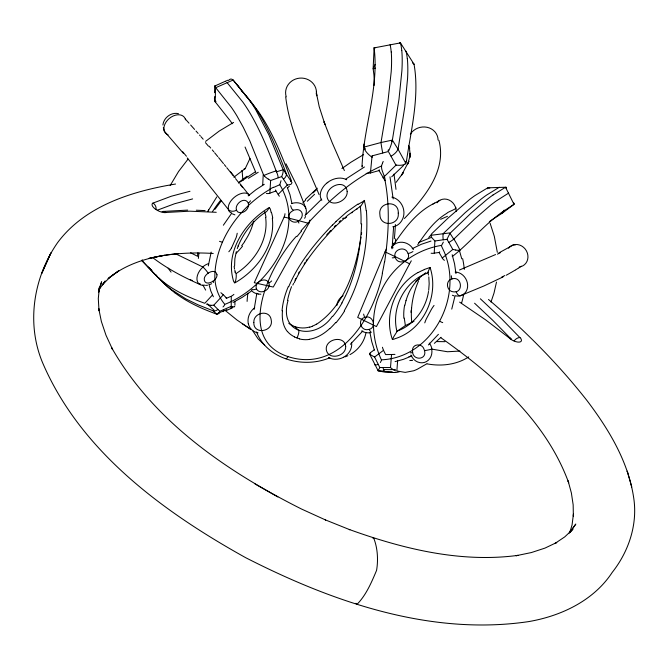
<?xml version="1.0" encoding="UTF-8"?>
<svg xmlns="http://www.w3.org/2000/svg" width="668" height="668" viewBox="0 0 668 668"><rect width="100%" height="100%" fill="white"/><g stroke="black" fill="none" stroke-linecap="round" stroke-linejoin="round"><path stroke-width="1" d="M218.987 312.891L219.83 311.288L231.22 306.345L231.287 296.191A5.377 2.63 -24.7 0 0 233.892 294.363M242.935 180.611L242.075 170.39L242.242 171.175M361.622 223.914C360.386 251.126 355.209 278.832 341.891 302.846M214.545 92.735L214.712 86.114L215.572 86.047M393.636 226.452L392.058 248.772M214.403 98.831L214.762 96.534M418.519 280.919C412.999 293.828 410.127 308.299 411.805 322.318M431.595 234.819L431.645 233.783L448.286 217.86L469.662 199.44A178.698 38.276 -56.3 0 1 475.073 195.499L487.707 187.842L505.534 187.24L514.009 204.333L501.777 212.324A179.492 35.095 -56.3 0 0 496.508 216.382C480.776 228.715 468.043 244.396 452.228 256.57M411.329 310.236L411.221 312.557L411.563 308.09M414.043 64.228L400.449 42.886L374.113 47.879L373.145 68.754L373.938 74.958A179.016 35.947 -69.7 0 1 374.088 85.471M262.691 185.119L263.25 174.189L249.832 140.906L243.302 127.321L236.864 115.773A188.418 109.059 -87.4 0 0 231.287 107.206L215.697 87.7L233.132 80.043L249.089 99.624A198.112 115.906 -87.4 0 1 255.694 109.661L268.87 134.852L282.831 168.887L292.041 182.698L290.914 184.376L287.265 185.086L278.18 194.396A5.578 0.576 66.6 0 0 279.449 196.142M492.984 195.023A189.628 38.861 -56.3 0 0 486.696 199.715L471.207 213.008L450.516 232.815L430.76 235.32L431.887 237.775L434.885 240.956L434.225 253.122A5.402 2.246 -20 0 1 431.11 253.205M227.053 82.54L242.977 102.246A193.979 113.092 -87.4 0 1 248.78 111.055C260.37 130.126 268.594 150.993 276.477 171.81L283.065 169.797A6.413 3.415 -76.2 0 1 282.531 174.415L281.671 176.602L270.632 180.519L269.847 193.161L275.917 190.998L278.18 194.396M397.627 360.745L396.859 370.974L405.217 372.385L413.717 370.757A189.487 38.385 -57.5 0 0 417.517 369.128L426.877 363.751M198.354 258.407L198.914 253.155M282.464 310.812C281.821 318.001 282.673 325.884 287.449 331.629M394.947 354.399L391.548 354.499L390.496 367.534L392.609 369.379M487.732 188.777L487.899 187.758L489.828 188.05M254.132 309.409L256.854 293.194M374.122 47.904C379.082 87.717 363.784 126.786 362.023 166.232M395.306 242.634L395.681 238.843M372.101 155.803L370.406 172.987L366.164 173.429M197.569 255.36L197.845 252.855M208.324 265.897L211.163 252.095M428.689 290.329L429.173 283.708L428.798 276.894M361.413 234.526L361.664 232.765M163.351 127.613L164.244 131.095L183.516 153.456M281.028 180.719L279.792 184.71L273.513 187.491M361.021 237.165C355.777 269.246 345.156 305.092 316.674 324.18M384.643 261.906C388.567 235.303 390.104 207.907 385.194 181.329C385.603 175.233 379.107 168.996 382.488 163.318M214.712 86.114L215.547 87.541L215.213 101.837L230.535 121.192A174.632 101.453 -87.4 0 1 232.239 123.722M237.207 233.241L236.864 235.036A27.338 21.226 79.4 0 1 236.071 237.783L231.554 247.87M405.777 163.276A8.601 3.841 75.3 0 0 406.294 162.215C410.862 130.652 419.763 96.835 414.043 64.253M428.522 291.457C425.883 308.783 414.076 324.907 397.41 331.011L405.376 325.592L413.985 321.333M405.793 163.318L398.053 149.223L404.741 107.314L407.572 78.448A202.304 43.387 -69.6 0 0 407.33 58.575M398.053 149.223L392.366 140.105L398.98 99.265L401.885 70.858A206.779 43.311 -69.6 0 0 401.777 50.451M385.027 180.711L379.048 170.574L379.199 169.722M364.711 148.162A7.974 3.123 43.8 0 1 364.16 147.043L380.994 142.526L388.041 100.626L391.197 71.793A202.863 41.441 -69.7 0 0 391.256 51.987M454.991 296.058L451.752 309.117M363.968 144.071L363.885 145.682A8.634 6.313 -16.5 0 0 364.219 147.035M404.908 305.276L405.96 300.667M362.014 167.042L362.256 165.714M496.491 282.08L494.011 293.068L490.988 302.045M162.917 125.016C163.602 117.76 171.309 111.865 178.473 113.677M288.058 300.441C278.072 334.768 315.371 341.173 332.347 316.298M382.463 273.346C374.848 313.409 343.477 368.586 294.63 358.39C231.52 344.713 268.745 265.747 296.433 236.28M365.964 332.739C364.269 341.983 358.182 350.141 349.957 354.641M253.723 221.417L253.498 222.386M392.091 141.441L391.74 142.768A13.034 3.023 -68.8 0 1 388.951 150.283L388.809 150.617M236.33 251.644L234.86 258.85L234.602 265.881M427.637 272.594L430.067 267.476L424.238 269.496M569.829 532.396L572.067 524.898L573.453 513.993L573.369 516.289L573.161 504.841L571.382 492.984L568.092 480.826L568.702 482.822C546.032 420.656 493.769 375.065 441.097 337.899M424.773 322.878L425.24 321.5A26.904 12.149 -48.9 0 1 426.401 318.753L431.461 309.276A26.186 11.849 -49.1 0 1 432.989 306.904L434.041 305.435M569.913 532.404L570.53 530.534L569.228 533.139M99.073 288.86L101.628 281.762L98.714 292.133L99.423 287.282L98.296 298.579L99.023 310.762L98.714 308.507L101.377 321.517L105.995 335.244L112.616 349.598L111.723 347.844C153.757 421.692 227.162 471.658 301.552 509.049L325.65 520.013L325.258 519.846L349.882 529.732L349.264 529.482C402.946 548.879 460.736 563.074 518.092 555.35L516.097 555.726L531.377 552.553L544.954 548.111L556.77 542.483L554.732 543.61L564.736 536.897L572.952 529.19L569.386 532.655L575.808 524.054L570.414 531.837M237.265 248.596L238.392 245.54L238.184 246.041C243.569 232.673 252.93 220.941 264.753 212.7M219.83 311.288L213.76 305.218L210.954 305.343M386.505 248.738A5.419 0.685 -64.3 0 0 385.01 251.903L357.689 317.409L376.418 326.577L409.601 263.835A5.436 0.434 -60.2 0 1 411.313 260.812M292.834 285.127L293.536 283.474M288.685 286.756C298.629 263.301 314.904 243.219 332.439 224.999M504.148 210.111L503.622 211.23M269.722 189.478C239.094 207.498 215.071 240.931 214.812 277.22C215.121 286.689 218.144 296.208 224.189 303.589C225.383 304.884 223.747 306.027 223.012 306.938M224.782 304.374C269.287 286.939 306.904 230.109 279.792 184.71M250.016 158.441L245.248 168.536L233.85 177.195M284.977 213.71A5.569 2.856 -80.6 0 1 284.134 217.075L254.274 282.706L273.262 287.056L308.816 223.446A5.503 3.056 -76 0 0 309.902 220.098M448.754 242.242L446.975 239.378L447.952 237.315A6.221 0.568 -63.4 0 1 450.057 233.366L453.739 239.211A5.494 0.601 -32.2 0 1 448.871 242.434L452.804 249.44L455.718 250.016M264.728 212.115C268.135 213.226 269.246 202.12 271.099 212.424M269.338 207.456C245.649 221.542 225.742 250.358 232.898 278.706C234.919 288.518 236.948 276.226 236.029 273.655M380.368 362.524C380.735 361.739 381.136 360.979 381.545 360.211C371.333 338.434 370.147 311.296 381.862 289.444C393.001 266.056 416.573 249.356 441.631 245.365C442.183 244.271 442.759 243.185 443.36 242.108M207.94 211.497L208.683 209.919L207.89 211.597M378.197 370.456L379.825 367.542L374.573 357.021L369.788 354.382L378.188 370.874L385.595 372.276L392.2 371.784M295.031 280.159L295.824 278.514M294.237 282.739C303.138 263.367 316.657 246.559 331.052 231.011M364.427 200.392L360.92 205.994L347.761 215.246L336.188 225.726M381.236 166.098C349.781 180.393 323.83 205.168 300.992 230.844M441.398 245.832L444.195 251.878A72.987 70.182 29.1 0 1 445.706 255.71M304.633 218.311L305.543 216.549M170.14 185.587L178.565 171.492L188.042 159.126M430.067 267.476C439.327 295.331 423.813 329.775 395.239 338.643C389.352 341.832 396.066 333.641 396.959 331.487M381.77 359.81C430.935 357.514 461.905 300.074 445.631 255.735M208.583 210.144L216.791 196.901M298.379 273.596L299.281 271.959M344.279 310.754C361.438 280.827 368.853 245.089 366.431 210.729M223.346 225.225L231.579 213.418M304.182 263.868L305.226 262.265M375.074 64.479L373.145 68.762L375.483 68.161M417.734 244.722C425.658 232.965 434.217 220.799 446.667 213.426C447.401 211.748 458.231 208.825 455.735 207.322M219.012 312.858L219.029 312.833A6.112 2.872 -85.1 0 1 216.849 314.244M306.245 260.737L307.288 259.209M244.68 241.674L241.674 245.724M392.325 246.534C403.581 229.734 415.947 212.165 434.684 203.105M374.147 47.57L375.474 47.754M214.904 209.393L221.584 200.492M99.039 289.603L105.235 281.003L102.287 284.91L109.969 277.237L118.996 270.59L108.057 278.648C127.772 262.307 153.515 255.794 178.565 253.598M396.149 182.322L403.213 172.736L401.468 175.35L408.933 161.213L407.814 163.977L410.269 154.909L409.776 157.648L410.185 153.264L410.252 155.844L409.384 147.311M438.417 334.309L428.405 344.947M362.808 330.994L350.374 344.296M521.349 266.206L520.873 266.641A11.573 10.429 58.1 0 0 527.328 252.938A11.573 10.429 58.1 0 0 513.517 244.847L498.796 252.947M142.61 259.91L141.958 260.654L141.683 260.244M228.823 251.761L229.85 250.517A28.098 21.777 79.2 0 0 231.554 247.861M428.747 237.449L431.127 234.794M326.769 234.785L327.236 234.268M213.76 305.218L223.337 294.772L226.661 298.212L230.702 296.45M327.696 233.758L328.631 232.731M399.406 43.078L400.032 42.593M212.357 295.097L204.8 303.289C190.48 298.112 176.319 291.891 164.186 282.539A199.69 119.681 -83.3 0 1 157.732 277.153L142.092 260.804L152.463 271.784M329.575 231.712L330.518 230.694M404.399 218.511C424.013 198.062 447.076 170.833 438.901 140.313M305.902 214.679L321.625 199.198M330.835 231.245L336.396 225.5M334.309 226.719L335.645 225.35M302.846 202.913L305.71 200.008M441.039 337.265L434.367 343.344M287.766 187.75L289.411 186.113M290.547 181.295L291.331 180.51C283.366 159.543 275.149 138.476 263.409 119.271A185.879 109.886 -87.4 0 0 257.806 110.813L247.586 97.845M434.225 253.122L439.085 252.479L439.728 251.836M453.739 239.211L474.873 218.795L490.629 205.168A185.353 37.375 -56.3 0 1 496.124 201.035L508.64 193.085M382.981 177.847L396.032 165.13M391.715 176.778L403.639 165.363M335.971 221.484L346.5 212.148L357.931 204.057M339.102 221.943L340.513 220.599M405.568 161.873L406.703 160.788M305.485 199.314L317.317 188.176M312.991 192.96L316.707 189.503M329.716 328.547C323.988 333.833 317.024 338.217 309.175 339.294M342.659 218.62L343.377 217.968M326.652 183.216C321.976 187.073 317.918 194.53 321.792 200.258M248.195 195.883L255.978 189.712L264.277 184.31M205.61 141.374L219.229 131.053L233.608 122.428M444.429 260.303A5.352 3.599 69.4 0 1 442.249 258.007L452.804 249.44M382.438 347.251A5.219 0.902 70.4 0 0 383.499 350.324L374.573 357.021M491.899 219.83L502.102 213.284L514.201 204.216L514.36 203.581L513.458 202.738M254.75 307.731C250.174 311.079 247.344 316.916 248.12 322.602A19.172 15.865 -27 0 0 248.337 323.713M374.464 349.681L369.872 353.088L370.398 353.272M240.321 181.871L255.226 171.885M327.746 182.339C333.015 178.398 340.63 176.469 346.684 179.759M405.735 163.351A7.941 4.016 11.4 0 1 405.109 163.927L405.15 163.944M490.362 220.933L489.844 221.308A166.641 33.191 -56.3 0 0 489.327 221.692M341.899 168.528L350.992 162.199L363.617 154.6M345.915 178.982L364.452 166.983M490.88 220.557L491.389 220.189M251.076 291.315L242.142 297.385L233.074 302.445M405.058 164.019L404.374 164.403M492.984 195.031L505.534 187.24M248.379 178.323L258.232 172.277M236.146 273.538C254.591 261.681 268.761 239.87 265.613 217.351M428.539 272.168L428.046 272.477L428.53 275.057M518.502 268.102L515.387 269.997M518.886 267.868L520.422 266.924M514.995 270.231L510.886 272.653M234.593 283.023C257.23 270.273 275.466 245.106 272.327 218.244M499.288 187.257L486.613 195.073A185.036 38.544 -56.3 0 0 481.077 199.139L465.195 212.649L443.327 233.499A5.486 1.445 84.5 0 0 443.251 239.779L434.926 240.989M510.335 272.961L506.269 275.224M418.118 272.444C395.155 285.052 383.674 314.745 392.4 339.486M293.168 210.545C282.121 216.357 294.471 228.089 300.959 218.603C302.754 216.349 302.863 212.599 300.425 210.762C295.715 207.239 292.567 213.919 290.663 205.702M412.223 248.688L421.257 244.321L430.977 241.073M421.925 275.416C402.495 285.846 391.531 309.877 396.926 331.345M468.736 356.904C456.511 364.803 441.323 366.507 427.219 363.893M432.914 204.074L439.853 200.275M343.611 357.213C339.018 359.71 333.173 360.027 328.497 357.597M215.163 101.787L216.031 101.327M503.087 276.911L483.941 285.962L460.569 295.632A5.711 2.989 75.2 0 1 456.169 291.649M214.921 85.963L225.341 81.271M418.786 242.501L430.902 237.566M495.581 254.55L459.517 269.997M440.638 219.304L447.493 216.298M411.83 355.935L403.53 359.317L395.089 361.622M234.167 306.336C236.297 306.67 232.138 307.631 231.22 306.345M231.963 307.363L232.698 307.021M209.877 284.518L211.656 283.708M230.493 308.031L231.228 307.697M232.397 307.89L226.544 310.436M345.289 356.812L347.869 355.702M226.051 309.977L226.794 309.66M157.406 210.153L174.548 203.765L192.626 198.914M224.565 310.603L225.308 310.294M329.9 357.706C304.316 368.819 267.108 359.668 256.529 331.988M217.576 313.492L216.315 314.018C201.744 308.666 187.341 302.278 174.924 292.826M218.002 313.317L218.845 312.966M222.653 311.397L223.813 310.921M219.263 312.791L220.532 312.265M225.726 81.12L227.997 80.185M221.384 311.914L222.227 311.572M312.382 326.293L309.768 327.211M372.661 537.965L373.604 537.84C377.604 547.676 378.389 559.801 376.568 570.397C371.608 582.229 366.089 595.171 357.088 604.273L355.944 603.304M364.686 317.409C357.155 319.429 360.695 330.961 367.884 329.591C377.645 328.823 373.086 314.027 364.686 317.409A5.311 1.436 72.8 0 1 363.642 314.094M411.68 355.752L410.595 356.111M451.944 278.948C444.946 280.66 446.633 291.532 453.514 291.858C463.851 293.202 461.93 275.533 451.944 278.948A5.219 2.58 75.1 0 1 451.368 275.792M372.176 155.853L388.384 151.511L395.94 165.121M370.406 172.987L379.048 170.574M408.958 356.62L409.509 356.461M399.506 371.725C392.35 374.105 385.236 370.414 378.071 370.807M380.994 142.526L392.366 140.105M189.979 191.282L171.25 196.25L153.022 203.08A5.803 4.893 64.3 0 1 156.095 209.435M164.462 255.276L148.872 258.441C169.889 253.397 191.691 252.112 213.226 253.473M459.926 351.059L447.468 351.752L431.779 349.105M392.792 226.819C399.481 225.943 404.115 219.213 403.923 212.7A19.739 18.053 17.7 0 0 403.848 211.414C403.43 204.75 398.429 198.571 391.865 197.093M175.55 184.034C132.105 191.14 84.886 205.853 57.557 242.693C33.475 277.295 26.044 323.421 42.643 362.841C80.803 451.785 163.526 511.938 245.615 557.655C331.428 601.484 428.956 635.644 526.543 621.908L528.563 621.616C561.062 616.055 593.668 600.691 612.214 572.401C628.154 552.244 637.18 526.3 634.066 500.516C629.306 463.258 609.308 430.017 587.013 400.583C557.914 363.492 524.405 329.967 488.5 299.464M205.777 285.461L207.598 285.203M260.879 294.204L258.265 294.112M443.251 239.779L446.975 239.378M163.409 211.422L187.708 210.103M409.776 360.545L411.613 360.403M410.745 360.478L412.59 360.344M391.548 354.499L385.628 354.591L383.507 350.274M390.496 367.534L379.825 367.542M444.921 341.674L436.555 341.573M415.772 281.178L419.354 279.241A3.357 1.311 27.4 0 0 419.429 278.748L419.112 277.997M196.308 210.22L205.084 210.595M216.248 212.299L189.812 211.172L165.848 212.466A5.803 4.275 82.4 0 0 162.082 211.664M258.04 332.848C253.322 332.18 249.298 328.38 248.321 323.721M299.606 338.826L294.488 337.023M375.399 364.845L374.898 364.686A5.252 1.111 -28.1 0 0 378.155 364.319M452.353 295.256L454.073 295.832M226.661 298.212L226.001 297.986M216.858 314.185L213.017 310.762L198.154 304.875L185.754 298.846L170.632 289.069M232.414 213.852L234.869 214.845M198.955 283.483L200.4 284.084M244.112 168.87L244.329 168.962A1.628 1.002 -84.8 0 0 245.006 168.787M200.358 284.635C183.767 277.354 167.551 268.895 153.081 257.906M197.661 256.32L190.639 252.813M191.699 280.209L192.476 280.585M412.507 62.926L413.893 63.936M190.155 279.449L190.923 279.834M255.067 483.999L277.855 496.959M515.395 244.939L513.508 244.839A11.573 10.429 58.2 0 0 508.565 248.212M270.632 180.519L268.394 179.141M174.941 253.473L202.922 267.025A5.845 0.885 49 0 1 208.224 273.287M206.47 304.09L206.629 304.182A6.321 3.674 8.7 0 0 210.879 305.251M459.626 302.128L485.795 319.972L509.626 338.233A5.444 2.062 -50.5 0 1 511.062 339.018M242.317 323.755L250.675 329.299L236.965 319.989L225.308 310.536M289.803 324.097L295.206 326.902L298.688 330.51A5.26 1.169 -70.5 0 1 296.984 338.041M264.628 345.122L258.04 338.81L252.537 330.46M288.785 323.287L289.286 323.696M148.162 267L148.622 267.409M148.755 267.526L149.29 268.002M149.498 268.185L149.924 268.569M150.242 268.853L150.667 269.229M480.359 298.788L500.557 317.768L519.913 337.599A5.411 3.148 -42.6 0 0 514.118 340.897M474.581 303.214L492.725 320.281L510.895 338.793M264.645 176.252L263.459 174.674M158.391 277.571L167.334 286.505A209.961 127.171 -83.2 0 0 174.924 292.826M154.241 273.721L163.977 283.491A205.452 123.964 -83.3 0 0 170.632 289.069M157.063 276.143L157.498 276.619M153.79 273.237L152.905 272.268M155.753 274.707L156.187 275.183M400.332 42.652L400.449 42.886A170.674 36.047 -69.4 0 1 401.618 49.399L401.735 50.526M190.647 124.999L194.588 129.425M189.036 123.196L185.312 118.996M151.511 269.989L151.928 270.448M195.991 131.012L198.12 133.416M242.108 91.541L242.559 92.059M233.132 80.043L252.395 103.557A193.019 113.376 -87.4 0 1 258.207 112.324C269.997 131.596 278.322 152.713 286.338 173.755A5.645 3.557 -36 0 1 283.457 179.149L287.265 185.086M199.548 135.045L200.266 135.863M200.993 136.689L203.172 139.203M244.847 94.664L245.757 95.716M246.216 96.25L247.127 97.311M236.439 83.943L237.95 85.771M209.176 146.234L210.721 148.062M212.274 149.924L213.835 151.803M187.249 157.915L228.531 209.694M214.62 152.755L217.801 156.613M234.894 272.018L235.537 272.786L234.802 270.189M218.603 157.59L223.463 163.568M224.281 164.578L225.934 166.616M226.761 167.643L233.249 175.742M230.585 171.86L235.286 177.746M240.054 183.733L248.897 194.839M235.587 178.682L239.127 183.124M240.321 184.627L242.709 187.633M238.317 86.239L240.447 89.086M171.066 272.118L168.127 268.177M281.671 176.602L283.457 179.149M365.471 149.248L364.828 148.254M240.781 89.57L241.123 90.063M241.457 90.547L241.783 91.048M439.085 252.479L442.266 257.998M205.652 290.096L202.913 285.044M285.979 163.794L297.335 186.606L305.785 208.157M213.376 296.776L210.779 290.906L208.917 284.176M298.93 223.07L297.953 221.125M245.056 147.027L255.827 172.453M268.845 282.898C265.113 275.692 252.462 283.19 257.08 289.92C261.48 294.889 271.3 289.219 268.845 282.898A5.402 3.14 -24.6 0 0 271.634 280.919M344.371 170.565L332.221 142.785L324.005 121.818L324.999 124.557L319.221 106.713L316.356 92.852L316.749 95.783L316.415 91.357M319.053 194.538C305.911 162.892 289.82 131.371 285.704 96.943M287.282 187.374L290.021 194.831L291.916 203.498M248.262 203.014C244.112 195.231 231.996 206.27 237.683 211.881C242.843 215.113 250.041 208.558 248.262 203.014A5.428 4.142 -18.2 0 0 250.483 200.776M275.525 189.946L275.917 190.998M374.406 350.141L371.75 341.657L369.988 332.773M395.264 257.414C397.827 266.298 412.657 260.762 407.53 252.304C404.157 245.507 392.442 250.049 395.264 257.414A5.419 1.703 -19.6 0 1 392.258 257.848M490.153 223.354L494.303 236.305L497.334 252.304M459.258 249.949L461.747 258.808M452.178 254.725L454.566 263.827L455.96 273.604M627.778 473.136L627.194 471.115L631.761 486.989M405.376 325.592L404.274 318.118M389.987 176.878L393.185 198.93M234.543 269.02L234.134 266.382M351.527 342.333C352.554 347.911 349.414 353.648 344.705 356.57A18.921 17.468 20.5 0 1 343.628 357.238M393.986 174.106L395.999 189.37M407.296 58.642L406.87 55.436A168.019 36.314 -69.4 0 0 405.994 51.177M391.223 52.054L390.93 49.374A168.929 34.778 -69.4 0 0 390.087 44.639M234.936 305.218L234.911 301.594M520.172 337.624A8.25 3.457 28.2 0 1 519.12 342.125A8.25 3.457 28.2 0 1 509.433 338.284M165.973 212.583A8.843 3.791 25 0 1 155.352 209.117A8.843 3.791 25 0 1 152.93 203.03M371.341 332.288A5.294 1.578 73.1 0 1 369.22 329.316M370.389 332.664A12.057 11.364 26.1 0 1 361.63 330.919M424.648 350.616A5.603 0.443 -10.5 0 0 431.687 349.113A12.041 10.838 71.4 0 1 424.405 362.44A12.041 10.838 71.4 0 1 410.979 355.025M429.274 343.118A12.116 10.93 68.9 0 1 431.937 349.08M412.715 352.554A5.093 0.543 -11.8 0 1 410.327 352.796M384.392 371.016A5.252 1.545 -88.2 0 1 383.148 367.617M395.414 369.446A107.715 84.36 24.4 0 1 384.158 369.529M395.807 370.832A6.095 2.789 45.7 0 1 392.625 369.287M505.267 187.741A6.02 1.161 -54.6 0 1 506.336 188.443M503.538 211.08A5.119 1.386 -69.7 0 1 502.177 213.084M453.923 239.102A107.206 105.611 18.1 0 1 459.943 250.074M459.943 250.224A6.354 2.004 11 0 1 455.718 250.057M504.824 275.517A181.963 23.004 -15.8 0 1 501.568 277.203M460.611 295.749A12.383 10.521 60.2 0 1 455.526 295.765M455.159 272.085A12.308 10.354 61.4 0 1 467.308 282.689A12.308 10.354 61.4 0 1 460.561 295.607M520.08 266.841A11.573 10.429 58.2 0 1 519.345 266.958M500.557 252.571A182.247 20.992 -15.6 0 1 497.426 254.166M437.014 202.796A11.423 10.279 58.5 0 1 448.996 200.016A11.423 10.279 58.5 0 1 456.177 211.472M412.882 251.56A5.436 1.57 -18.6 0 1 408.098 253.581M391.506 247.811A12.333 10.897 26.3 0 1 402.395 242.267A12.333 10.897 26.3 0 1 413.4 249.648M425.875 272.694A57.223 52.889 39.4 0 0 418.711 278.765L415.529 282.297A59.502 54.542 29.2 0 0 406.01 300.683M403.848 318.11A57.223 52.271 31.7 0 1 404.624 305.209M442.725 322.627A5.386 2.179 28.1 0 1 439.836 321.233M462.648 258.658A90.606 86.088 40.4 0 1 464.293 269.371M463.6 294.855A93.069 84.193 56.4 0 1 461.463 303.422M422.001 275.55A54.617 50.601 34.6 0 1 427.662 272.97M418.176 272.544A60.304 55.845 37.8 0 1 424.314 269.655M253.314 222.377A62.425 49.674 -29.2 0 1 244.488 241.599M242.542 246.166A59.97 47.036 -29.9 0 1 236.23 253.114M222.561 242.092A5.628 2.346 24.2 0 1 219.521 241.332M269.613 189.253A74.056 62.341 -39.6 0 1 273.421 187.257M238.484 182.731A92.075 74.348 -40 0 1 247.102 176.227M212.491 211.647A94.689 66.85 -40.7 0 1 220.331 200.642M238.668 182.857A86.723 70.098 -39.4 0 1 239.411 182.255M264.653 211.89A56.98 44.823 -33.8 0 1 266.023 217.217M271.4 212.29A62.884 48.806 -35.3 0 1 272.744 218.102M291.432 203.59A12.575 9.678 -22.6 0 1 303.765 205.251A12.575 9.678 -22.6 0 1 305.051 215.714M168.102 134.878A12.308 8.642 -40.1 0 1 169.104 118.612A12.308 8.642 -40.1 0 1 185.562 119.797M182.698 151.778A186.347 22.804 55.5 0 1 186.456 156.254M236.497 210.186A5.962 4.668 -17.2 0 1 228.565 209.668A12.801 7.548 -39.2 0 1 235.938 196.083A12.801 7.548 -39.2 0 1 249.49 195.315M231.729 213.025A12.876 7.791 -39 0 1 228.381 209.777M205.443 142.618A185.762 24.607 55.4 0 1 208.424 146.125M228.656 80.402A6.346 3.691 -86.4 0 1 233.065 80.193M215.179 101.77A5.394 3.574 -68.3 0 1 214.537 98.797M276.477 171.81A5.686 1.495 72.3 0 1 278.222 177.705M264.336 175.283A108.542 95.967 -48.4 0 1 276.31 170.858M269.889 193.261A5.536 4.718 0 0 1 266.373 193.403M268.394 179.199A6.596 1.369 37.7 0 1 264.486 176.235M151.21 269.93A5.92 3.582 -84.2 0 1 151.068 269.747M217.877 309.418A5.419 3.599 -47.5 0 1 213.017 310.762M214.061 310.119A109.084 74.039 -12.2 0 1 207.514 303.74M223.362 309.768A5.411 0.685 67.7 0 1 223.07 311.23M220.891 292.726A5.352 1.06 37.8 0 1 223.079 294.671M202.83 266.883A12.592 8.383 -48.1 0 1 208.358 263.693M204.951 285.152A12.508 8.225 -49.3 0 1 196.985 279.725A12.508 8.225 -49.3 0 1 202.955 267.083M212.9 281.245A5.302 0.71 50.7 0 1 213.476 282.522M256.479 288.935A5.411 3.265 -24.5 0 1 251.928 289.553M258.257 293.912A12.291 10.22 -33.4 0 1 251.302 290.246M336.814 305.627A14.287 12.458 -7.3 0 1 343.101 295.732M410.377 134.017A15.139 13.878 -17.2 0 1 427.144 127.304A15.139 13.878 -17.2 0 1 438.091 140.013M409.818 148.154A15.139 13.878 -17.2 0 1 408.599 145.407M286.23 96.843A15.439 14.537 -3.7 0 1 299.79 78.123A15.439 14.537 -3.7 0 1 316.34 94.347M326.702 183.257A19.906 16.458 -23.2 0 1 327.788 182.389M309.685 327.019A20.257 16.817 0 0 1 295.289 326.736M316.599 324.089A32.757 28.348 0.6 0 1 312.323 326.193M287.958 356.461A5.227 1.152 -70.7 0 1 285.954 358.607M383.19 161.422A6.997 1.628 -68.9 0 1 382.455 163.251M384.501 261.881A268.319 241.783 24.5 0 1 382.255 273.287M296.968 236.572A260.528 209.677 -25.7 0 1 301.519 231.153M364.285 200.433A95.916 86.79 -20.2 0 1 366.173 210.771M358.148 204.366A91.992 84.978 -6.9 0 1 364.628 200.734M344.596 310.929A113.284 102.129 17.2 0 1 336.021 322.761M335.695 322.519A87.625 78.356 10.7 0 1 329.833 328.648M309.209 339.461A21.96 18.437 -0.1 0 1 299.556 338.968M360.194 206.12A115.706 105.87 -8.5 0 1 360.962 223.905M342.058 302.938A107.064 96.609 22.7 0 1 332.631 316.515M287.524 300.425A104.116 85.187 -21.4 0 1 291.532 286.681M345.189 218.302A112.074 98.296 -16.3 0 1 346.634 217.042M351.802 212.841A112.074 98.296 -16.3 0 1 352.554 212.274M356.37 209.501A112.074 98.296 -16.3 0 1 357.146 208.967M294.588 336.889A21.96 18.086 -0.1 0 1 287.541 331.579M282.03 310.812A100.041 83.792 -16.7 0 1 288.275 286.656M332.539 225.074A190.447 165.497 -15.4 0 1 336.071 221.559M395.398 224.54A359.2 325.55 12.5 0 1 394.345 238.676M247.102 301.393A115.23 94.388 -19.3 0 1 247.903 293.336M307.313 201.26A326.702 277.303 -21.9 0 1 314.578 194.288M284.134 217.075A268.586 120.716 27.3 0 1 308.816 223.446M385.019 251.886A268.586 120.716 27.3 0 1 409.601 263.835M391.582 247.093A275.525 122.996 27.3 0 1 393.151 247.828M392.959 243.185A288.609 128.991 27.3 0 1 394.512 243.92M397.953 149.256A9.686 4.425 -32.9 0 1 391.089 156.203M382.731 152.955A9.728 0.76 79.8 0 1 381.01 142.585M372.251 157.256A11.356 5.428 47.3 0 1 364.444 149.214M404.357 164.47A11.272 5.661 11.3 0 1 396.041 165.063M392.066 140.522A9.452 1.987 -69.8 0 1 391.79 141.741M388.375 149.791A12.942 3.156 -69 0 1 388.041 150.534M412.523 350.55C411.939 361.714 428.798 360.11 423.98 349.063C422.101 343.035 412.089 343.636 412.523 350.55M345.698 346.5C346.107 356.879 327.437 360.67 326.243 349.23C325.633 338.668 344.755 335.019 345.698 346.5M369.513 353.623L369.771 354.349L369.513 353.623M347.168 191.415C348.145 201.711 328.806 208.8 327.028 196.651C325.951 186.063 345.64 178.239 347.168 191.415M398.262 213.134C399.756 225.592 380.092 227.487 379.9 214.712C377.746 201.586 399.072 199.448 398.262 213.134M253.84 322.469C253.264 335.211 273.813 331.771 271.208 319.972C269.872 309.109 253.256 312.315 253.84 322.469M217 274.765C217.501 281.069 203.99 287.591 204.258 278.698C204.7 273.454 215.372 267.517 217 274.765M50.851 253.03L41.825 273.212L50.851 253.03"/></g></svg>
